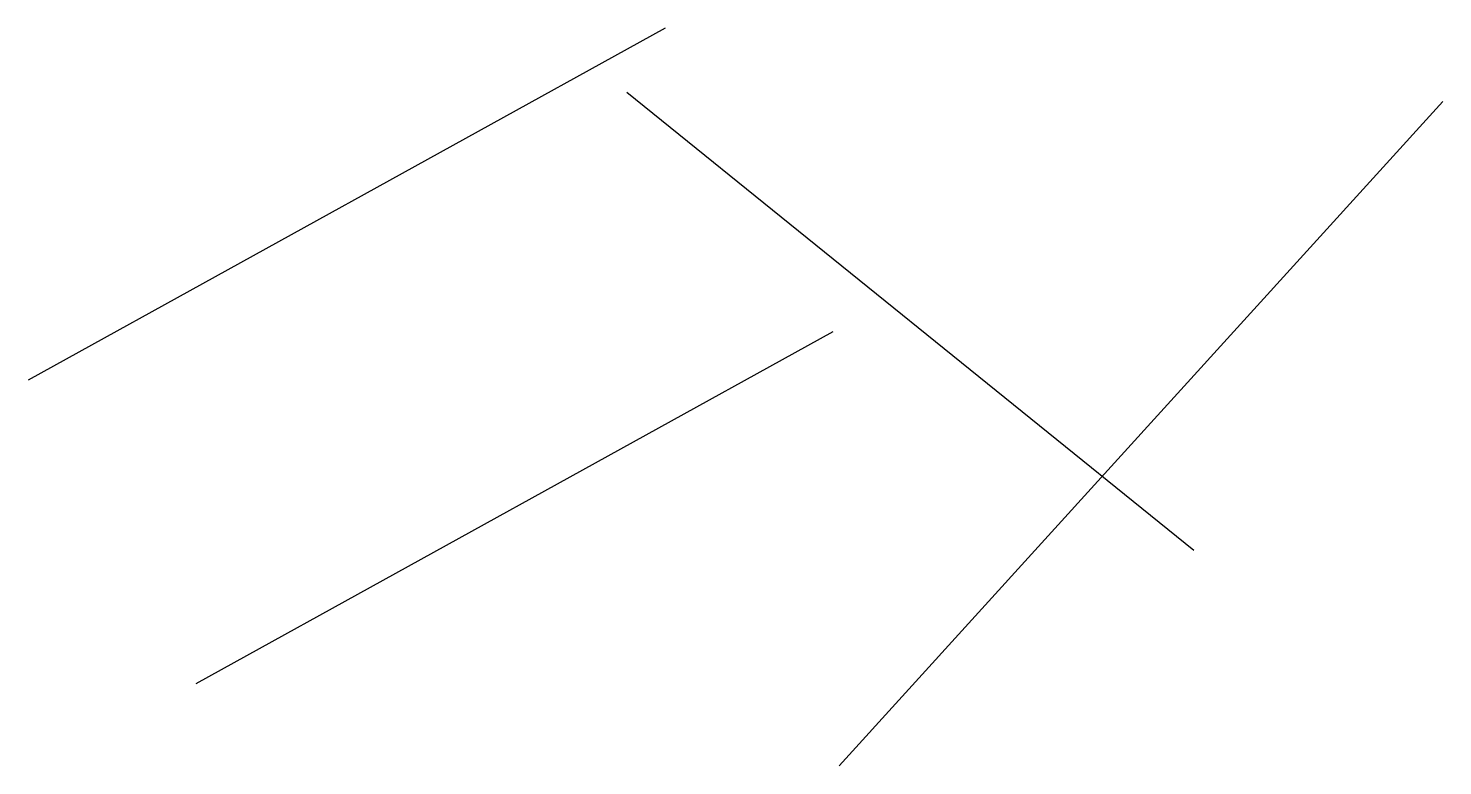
# Model space of a CAD drawing. Units: millimetres at full size, sheet at 1:100. Extents: x -7487 to 21061, y -15061 to -179.
import ezdxf

# ---------------------------------------------------------------- set-up
doc = ezdxf.new("R2010")
doc.units = ezdxf.units.MM
doc.header["$LTSCALE"] = 100
doc.layers.add('0-0', color=7, linetype='Continuous')

msp = doc.modelspace()

# ---------------------------------------------------------------- linework, layer by layer
at = {"layer": '0-0'}
for p, q in [((5370.5, -178.8), (-7486.7, -7280.8)), ((4591.8, -1469.4), (16040.8, -10714.3)), ((8877.6, -15061.2), (21061.2, -1653.1)), ((8755.1, -6306.1), (-4102, -13408.2))]:
    msp.add_line(p, q, dxfattribs=at)

doc.saveas('drawing.dxf')
